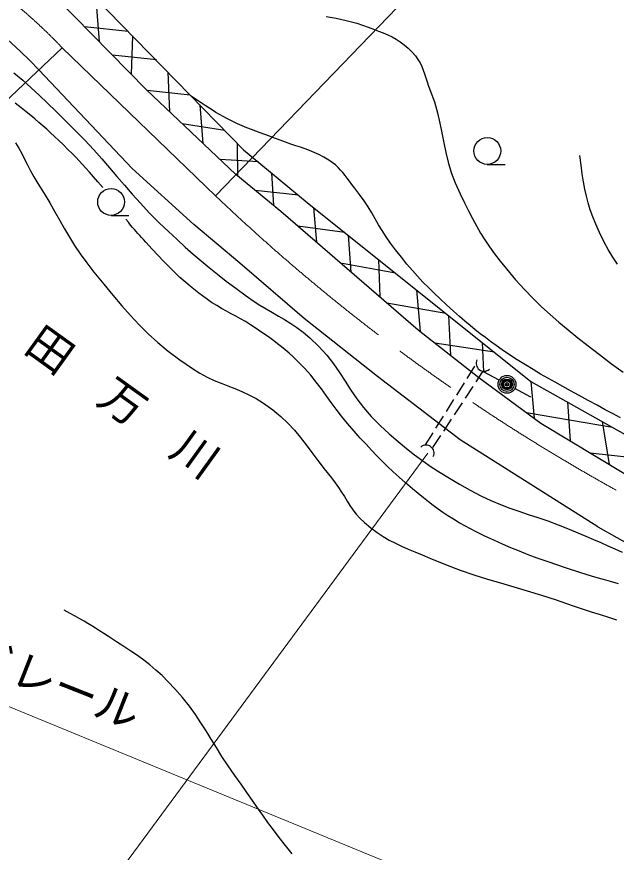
# Model space of a CAD drawing. Units: millimetres, scale not verified. Extents: x 40000 to 680000, y 20000 to 380000.
# Drawn here: x 201046 to 234604, y 248030 to 294833 of the extents above; entities that cross this region are included whole.
import ezdxf
from ezdxf.enums import TextEntityAlignment as Align

# ---------------------------------------------------------------- set-up
doc = ezdxf.new("R2010")
doc.units = ezdxf.units.MM
doc.header["$LTSCALE"] = 1000
doc.header["$PDMODE"] = 32
doc.header["$PDSIZE"] = 500
doc.linetypes.add('CHAIN', pattern=[18.5, 12, -1.5, 3.5, -1.5])
for name, color, linetype, lineweight in [('M-BGD', 7, 'Continuous', 25), ('M-BGD-HTXT', 7, 'Continuous', 13), ('M-BMK', 2, 'CHAIN', 13), ('M-STR-HTXT', 7, 'Continuous', 13)]:
    doc.layers.add(name, color=color, linetype=linetype, lineweight=lineweight)
doc.styles.add('ＭＳ ゴシック', font='')
doc.styles.get('ＭＳ ゴシック').set_extended_font_data('MS Gothic')

msp = doc.modelspace()

# ---------------------------------------------------------------- linework, layer by layer
at = {"layer": 'M-BGD'}
for p, q in [((203965, 297405), (213746, 287379)), ((208302, 290737), (202981, 296182)), ((205475, 295857), (205669, 293432)), ((218364, 294838), (218917, 294749)), ((218917, 294749), (219486, 294630)), ((219486, 294630), (220081, 294468)), ((220081, 294468), (220712, 294252)), ((207289, 293998), (204834, 294265)), ((220712, 294252), (221013, 294138)), ((221013, 294138), (221295, 294032)), ((221295, 294032), (221560, 293927)), ((207520, 293761), (207444, 291615)), ((221560, 293927), (221812, 293819)), ((221812, 293819), (222053, 293704)), ((222053, 293704), (222285, 293576)), ((222285, 293576), (222512, 293431)), ((222512, 293431), (222736, 293264)), ((222736, 293264), (222959, 293070)), ((222959, 293070), (223186, 292845)), ((208872, 292422), (206400, 292683)), ((223186, 292845), (223360, 292644)), ((223360, 292644), (223503, 292445)), ((223503, 292445), (223621, 292247)), ((223621, 292247), (223720, 292046)), ((200892, 291692), (201379, 291275)), ((202276, 291854), (207503, 286340)), ((209504, 291727), (209598, 289509)), ((223720, 292046), (223804, 291842)), ((223804, 291842), (223879, 291633)), ((223879, 291633), (223950, 291415)), ((201379, 291275), (201847, 290858)), ((223950, 291415), (224023, 291188)), ((224023, 291188), (224103, 290950)), ((201847, 290858), (202307, 290431)), ((213314, 285989), (208302, 290737)), ((210757, 290443), (208349, 290692)), ((224103, 290950), (224196, 290698)), ((224196, 290698), (224421, 290060)), ((202307, 290431), (202771, 289988)), ((211107, 290182), (210819, 290379)), ((201295, 289725), (200962, 289983)), ((201573, 289507), (201295, 289725)), ((202771, 289988), (203251, 289520)), ((211361, 290010), (211107, 290182)), ((211297, 289889), (211470, 287735)), ((211589, 289858), (211361, 290010)), ((211798, 289721), (211589, 289858)), ((211998, 289596), (211798, 289721)), ((224421, 290060), (224595, 289456)), ((201828, 289301), (201573, 289507)), ((202067, 289105), (201828, 289301)), ((203251, 289520), (203757, 289020)), ((212194, 289477), (211998, 289596)), ((212396, 289361), (212194, 289477)), ((212610, 289243), (212396, 289361)), ((224595, 289456), (224733, 288879)), ((202292, 288915), (202067, 289105)), ((202510, 288725), (202292, 288915)), ((203757, 289020), (204303, 288481)), ((212687, 288464), (210303, 288841)), ((212845, 289119), (212610, 289243)), ((213109, 288984), (212845, 289119)), ((213399, 288842), (213109, 288984)), ((213672, 288719), (213399, 288842)), ((224733, 288879), (224848, 288321)), ((202726, 288533), (202510, 288725)), ((202944, 288334), (202726, 288533)), ((203169, 288123), (202944, 288334)), ((204303, 288481), (204855, 287919)), ((213932, 288610), (213672, 288719)), ((214183, 288511), (213932, 288610)), ((214431, 288419), (214183, 288511)), ((214680, 288330), (214431, 288419)), ((214935, 288239), (214680, 288330)), ((224848, 288321), (224955, 287773)), ((203406, 287896), (203169, 288123)), ((203660, 287651), (203406, 287896)), ((204855, 287919), (205353, 287385)), ((215201, 288143), (214935, 288239)), ((215482, 288038), (215201, 288143)), ((215783, 287919), (215482, 288038)), ((216093, 287800), (215783, 287919)), ((200970, 287766), (201157, 287468)), ((201157, 287468), (201327, 287164)), ((203916, 287400), (203660, 287651)), ((204143, 287174), (203916, 287400)), ((205353, 287385), (205811, 286873)), ((213386, 287748), (213407, 285912)), ((213746, 287379), (217306, 284431)), ((216384, 287697), (216093, 287800)), ((216660, 287604), (216384, 287697)), ((216925, 287517), (216660, 287604)), ((217184, 287430), (216925, 287517)), ((217439, 287337), (217184, 287430)), ((224955, 287773), (225068, 287227)), ((201327, 287164), (201488, 286854)), ((204349, 286964), (204143, 287174)), ((204542, 286762), (204349, 286964)), ((217696, 287233), (217439, 287337)), ((217958, 287112), (217696, 287233)), ((218228, 286970), (217958, 287112)), ((218512, 286800), (218228, 286970)), ((225068, 287227), (225201, 286677)), ((232639, 286524), (232573, 287066)), ((201488, 286854), (201650, 286535)), ((201650, 286535), (201822, 286203)), ((204729, 286560), (204542, 286762)), ((204919, 286349), (204729, 286560)), ((205811, 286873), (206241, 286374)), ((214557, 286707), (212425, 286831)), ((218709, 286666), (218512, 286800)), ((218882, 286529), (218709, 286666)), ((219035, 286390), (218882, 286529)), ((225201, 286677), (225367, 286112)), ((227386, 286564), (228386, 286563)), ((232704, 286035), (232639, 286524)), ((201822, 286203), (202013, 285857)), ((205120, 286122), (204919, 286349)), ((205340, 285871), (205120, 286122)), ((206241, 286374), (206658, 285883)), ((207503, 286340), (210968, 283201)), ((215833, 283922), (213314, 285989)), ((215302, 286091), (215415, 284264)), ((219175, 286247), (219035, 286390)), ((219304, 286099), (219175, 286247)), ((219428, 285944), (219304, 286099)), ((225367, 286112), (225582, 285527)), ((232771, 285590), (232704, 286035)), ((202013, 285857), (202231, 285495)), ((205586, 285586), (205340, 285871)), ((205867, 285261), (205586, 285586)), ((206658, 285883), (207075, 285392)), ((219550, 285782), (219428, 285944)), ((219677, 285613), (219550, 285782)), ((219811, 285433), (219677, 285613)), ((225582, 285527), (225859, 284912)), ((232845, 285177), (232771, 285590)), ((202231, 285495), (202579, 284933)), ((207075, 285392), (207507, 284895)), ((216817, 284836), (214391, 285105)), ((219958, 285244), (219811, 285433)), ((220241, 284873), (219958, 285244)), ((232930, 284785), (232845, 285177)), ((202579, 284933), (202891, 284405)), ((207507, 284895), (207966, 284384)), ((220488, 284518), (220241, 284873)), ((225859, 284912), (226107, 284414)), ((233030, 284403), (232930, 284785)), ((202891, 284405), (203178, 283904)), ((207966, 284384), (208467, 283853)), ((217306, 284431), (229830, 274399)), ((217652, 284154), (217829, 282203)), ((220710, 284177), (220488, 284518)), ((220914, 283844), (220710, 284177)), ((226107, 284414), (226339, 283953)), ((233149, 284020), (233030, 284403)), ((203178, 283904), (203450, 283422)), ((206329, 283706), (207329, 283706)), ((208467, 283853), (209023, 283295)), ((223509, 277280), (215833, 283922)), ((221109, 283515), (220914, 283844)), ((226339, 283953), (226563, 283522)), ((233292, 283625), (233149, 284020)), ((203450, 283422), (203719, 282953)), ((207296, 283316), (207152, 283490)), ((207422, 283164), (207296, 283316)), ((207535, 283031), (207422, 283164)), ((209023, 283295), (209536, 282799)), ((213540, 281034), (210968, 283201)), ((221303, 283185), (221109, 283515)), ((221506, 282851), (221303, 283185)), ((226563, 283522), (226786, 283112)), ((233462, 283206), (233292, 283625)), ((233664, 282754), (233462, 283206)), ((203719, 282953), (203993, 282488)), ((207638, 282911), (207535, 283031)), ((207736, 282799), (207638, 282911)), ((207832, 282691), (207736, 282799)), ((209536, 282799), (210018, 282345)), ((219417, 282740), (216782, 283100)), ((221726, 282508), (221506, 282851)), ((226786, 283112), (227013, 282718)), ((227013, 282718), (227252, 282331)), ((233909, 282250), (233664, 282754)), ((203993, 282488), (204285, 282020)), ((207930, 282583), (207832, 282691)), ((208034, 282469), (207930, 282583)), ((208147, 282345), (208034, 282469)), ((208274, 282207), (208147, 282345)), ((210018, 282345), (210478, 281924)), ((219600, 282594), (219749, 280533)), ((221971, 282152), (221726, 282508)), ((227252, 282331), (227509, 281943)), ((234155, 281791), (233909, 282250)), ((204285, 282020), (204605, 281542)), ((208626, 281822), (208274, 282207)), ((208954, 281466), (208626, 281822)), ((210478, 281924), (210925, 281529)), ((222250, 281778), (221971, 282152)), ((222579, 281360), (222250, 281778)), ((227509, 281943), (227790, 281549)), ((234408, 281369), (234155, 281791)), ((204605, 281542), (204963, 281047)), ((209266, 281134), (208954, 281466)), ((210925, 281529), (211369, 281150)), ((222890, 280978), (222579, 281360)), ((227790, 281549), (228102, 281140)), ((234671, 280977), (234408, 281369)), ((204963, 281047), (205369, 280528)), ((209570, 280820), (209266, 281134)), ((211369, 281150), (211819, 280779)), ((217141, 277922), (213540, 281034)), ((222249, 280472), (219171, 281034)), ((221304, 281229), (221365, 279135)), ((223191, 280624), (222890, 280978)), ((228102, 281140), (228451, 280709)), ((205369, 280528), (205917, 279853)), ((209873, 280520), (209570, 280820)), ((210184, 280228), (209873, 280520)), ((211819, 280779), (212286, 280407)), ((212286, 280407), (212778, 280026)), ((223485, 280291), (223191, 280624)), ((228451, 280709), (228969, 280103)), ((210510, 279939), (210184, 280228)), ((210859, 279648), (210510, 279939)), ((212778, 280026), (213307, 279626)), ((223781, 279972), (223485, 280291)), ((224085, 279660), (223781, 279972)), ((228969, 280103), (229464, 279555)), ((205917, 279853), (206431, 279227)), ((211239, 279351), (210859, 279648)), ((213307, 279626), (213880, 279200)), ((223413, 279540), (223619, 277193)), ((224402, 279348), (224085, 279660)), ((229464, 279555), (229945, 279053)), ((206431, 279227), (206923, 278644)), ((211657, 279041), (211239, 279351)), ((211957, 278833), (211657, 279041)), ((213880, 279200), (214272, 278923)), ((224738, 279028), (224402, 279348)), ((225101, 278694), (224738, 279028)), ((229945, 279053), (230421, 278587)), ((206923, 278644), (207408, 278096)), ((212241, 278651), (211957, 278833)), ((212514, 278489), (212241, 278651)), ((212780, 278340), (212514, 278489)), ((214272, 278923), (214647, 278681)), ((214647, 278681), (215007, 278464)), ((225073, 278210), (221766, 278788)), ((225497, 278338), (225101, 278694)), ((230421, 278587), (230901, 278145)), ((207408, 278096), (207897, 277575)), ((213042, 278198), (212780, 278340)), ((213305, 278057), (213042, 278198)), ((213573, 277911), (213305, 278057)), ((215007, 278464), (215357, 278262)), ((215357, 278262), (215700, 278067)), ((215700, 278067), (216040, 277869)), ((225212, 278098), (225329, 275852)), ((225825, 278047), (225497, 278338)), ((226133, 277780), (225825, 278047)), ((230901, 278145), (231393, 277716)), ((207897, 277575), (208404, 277074)), ((213848, 277752), (213573, 277911)), ((214136, 277576), (213848, 277752)), ((214441, 277375), (214136, 277576)), ((216040, 277869), (216382, 277658)), ((216382, 277658), (216729, 277424)), ((221234, 274688), (217141, 277922)), ((226425, 277532), (226133, 277780)), ((231393, 277716), (231907, 277288)), ((214714, 277187), (214441, 277375)), ((214968, 277012), (214714, 277187)), ((216729, 277424), (217085, 277159)), ((217085, 277159), (217454, 276852)), ((226912, 274609), (223509, 277280)), ((226709, 277299), (226425, 277532)), ((226990, 277075), (226709, 277299)), ((231907, 277288), (232450, 276851)), ((208404, 277074), (208943, 276586)), ((215205, 276845), (214968, 277012)), ((215430, 276682), (215205, 276845)), ((215647, 276518), (215430, 276682)), ((217454, 276852), (217964, 276366)), ((227275, 276856), (226990, 277075)), ((227570, 276638), (227275, 276856)), ((227882, 276415), (227570, 276638)), ((232450, 276851), (233033, 276394)), ((208943, 276586), (209527, 276103)), ((215861, 276350), (215647, 276518)), ((216075, 276174), (215861, 276350)), ((216293, 275983), (216075, 276174)), ((217964, 276366), (218399, 275879)), ((227785, 276038), (224451, 276541)), ((227092, 276593), (227163, 274943)), ((227522, 276248), (227523, 276237)), ((228216, 276183), (227882, 276415)), ((228580, 275936), (228216, 276183)), ((233033, 276394), (233663, 275905)), ((209527, 276103), (210168, 275618)), ((216520, 275776), (216293, 275983)), ((216760, 275546), (216520, 275776)), ((218399, 275879), (218777, 275392)), ((229063, 275618), (228580, 275936)), ((233663, 275905), (234343, 275387)), ((210168, 275618), (210880, 275123)), ((217155, 275141), (216760, 275546)), ((218777, 275392), (219116, 274904)), ((226266, 274575), (226692, 275253)), ((229515, 275330), (229063, 275618)), ((229945, 275066), (229515, 275330)), ((234343, 275387), (234982, 274920)), ((210880, 275123), (211303, 274861)), ((211303, 274861), (211709, 274644)), ((217503, 274749), (217155, 275141)), ((217814, 274365), (217503, 274749)), ((219116, 274904), (219435, 274414)), ((226761, 274380), (227144, 274962)), ((228046, 274473), (227163, 274943)), ((230360, 274820), (229945, 275066)), ((230770, 274585), (230360, 274820)), ((211709, 274644), (212103, 274461)), ((212103, 274461), (212489, 274301)), ((212489, 274301), (212871, 274152)), ((218100, 273987), (217814, 274365)), ((219435, 274414), (219753, 273923)), ((225859, 271125), (221234, 274688)), ((225680, 273644), (226106, 274321)), ((230382, 272056), (226912, 274609)), ((229830, 274399), (237894, 269854)), ((229830, 274399), (229999, 272338)), ((231183, 274354), (230770, 274585)), ((231607, 274121), (231183, 274354)), ((212871, 274152), (213253, 274003)), ((213253, 274003), (213639, 273843)), ((213639, 273843), (214034, 273661)), ((218373, 273611), (218100, 273987)), ((219753, 273923), (220088, 273430)), ((226157, 273461), (226596, 274129)), ((229816, 273530), (228933, 274000)), ((232050, 273879), (231607, 274121)), ((232521, 273622), (232050, 273879)), ((214034, 273661), (214441, 273445)), ((214441, 273445), (214864, 273185)), ((218643, 273232), (218373, 273611)), ((220088, 273430), (220459, 272936)), ((225095, 272713), (225520, 273390)), ((233028, 273343), (232521, 273622)), ((233526, 273069), (233028, 273343)), ((214864, 273185), (215379, 272818)), ((218922, 272847), (218643, 273232)), ((220459, 272936), (220885, 272439)), ((225552, 272542), (225992, 273211)), ((231866, 273252), (232017, 271068)), ((233990, 272817), (233526, 273069)), ((215379, 272818), (215829, 272446)), ((215829, 272446), (216227, 272066)), ((219221, 272452), (218922, 272847)), ((219551, 272043), (219221, 272452)), ((220885, 272439), (221383, 271939)), ((224509, 271782), (224935, 272459)), ((234400, 271824), (229586, 272642)), ((234427, 272583), (233990, 272817)), ((234847, 272360), (234427, 272583)), ((216227, 272066), (216586, 271676)), ((219925, 271616), (219551, 272043)), ((221383, 271939), (221900, 271469)), ((224947, 271624), (225387, 272292)), ((235111, 269198), (230382, 272056)), ((233813, 272154), (234200, 269749)), ((216586, 271676), (216920, 271275)), ((220273, 271235), (219925, 271616)), ((221900, 271469), (222389, 271042)), ((223923, 270851), (224349, 271528)), ((216920, 271275), (217241, 270859)), ((220597, 270882), (220273, 271235)), ((222389, 271042), (222859, 270652)), ((224342, 270705), (224782, 271373)), ((233571, 266259), (225859, 271125)), ((217241, 270859), (217562, 270427)), ((220904, 270552), (220597, 270882)), ((221201, 270238), (220904, 270552)), ((222859, 270652), (223319, 270290)), ((217562, 270427), (217897, 269976)), ((221496, 269936), (221201, 270238)), ((223319, 270290), (223780, 269949)), ((237894, 269854), (233136, 270391)), ((217897, 269976), (218257, 269504)), ((221796, 269640), (221496, 269936)), ((222110, 269343), (221796, 269640)), ((223780, 269949), (224251, 269623)), ((224251, 269623), (224742, 269303)), ((218257, 269504), (218657, 269009)), ((222443, 269041), (222110, 269343)), ((224742, 269303), (225263, 268983)), ((218657, 269009), (218874, 268732)), ((218874, 268732), (219062, 268465)), ((222803, 268727), (222443, 269041)), ((223199, 268395), (222803, 268727)), ((225263, 268983), (225822, 268654)), ((219062, 268465), (219229, 268205)), ((219229, 268205), (219383, 267952)), ((223515, 268134), (223199, 268395)), ((225822, 268654), (226431, 268309)), ((226431, 268309), (227022, 267996)), ((219383, 267952), (219534, 267704)), ((223809, 267893), (223515, 268134)), ((224088, 267668), (223809, 267893)), ((227022, 267996), (227581, 267733)), ((227581, 267733), (228118, 267508)), ((219534, 267704), (219688, 267459)), ((219688, 267459), (219855, 267218)), ((224358, 267456), (224088, 267668)), ((224626, 267254), (224358, 267456)), ((224899, 267060), (224626, 267254)), ((228118, 267508), (228641, 267310)), ((228641, 267310), (229158, 267130)), ((219855, 267218), (220042, 266978)), ((220042, 266978), (220258, 266738)), ((225184, 266870), (224899, 267060)), ((225486, 266680), (225184, 266870)), ((229158, 267130), (229679, 266957)), ((229679, 266957), (230212, 266780)), ((220258, 266738), (220512, 266497)), ((220512, 266497), (220871, 266198)), ((225814, 266489), (225486, 266680)), ((226173, 266293), (225814, 266489)), ((230212, 266780), (230766, 266589)), ((230766, 266589), (231349, 266374)), ((231349, 266374), (231970, 266124)), ((220871, 266198), (221218, 265939)), ((221218, 265939), (221558, 265715)), ((226732, 266003), (226173, 266293)), ((227253, 265741), (226732, 266003)), ((231970, 266124), (232457, 265920)), ((232457, 265920), (232909, 265730)), ((233571, 266259), (237623, 263966)), ((221558, 265715), (221896, 265517)), ((221896, 265517), (222238, 265339)), ((227749, 265504), (227253, 265741)), ((228228, 265287), (227749, 265504)), ((232909, 265730), (233333, 265550)), ((233333, 265550), (233739, 265376)), ((222238, 265339), (222588, 265174)), ((222588, 265174), (222950, 265015)), ((222950, 265015), (223332, 264855)), ((228701, 265084), (228228, 265287)), ((229178, 264890), (228701, 265084)), ((233739, 265376), (234134, 265202)), ((234134, 265202), (234528, 265025)), ((234528, 265025), (234928, 264840)), ((223332, 264855), (223736, 264687)), ((223736, 264687), (224168, 264505)), ((224168, 264505), (225041, 264146)), ((229669, 264700), (229178, 264890)), ((230185, 264510), (229669, 264700)), ((230735, 264315), (230185, 264510)), ((225041, 264146), (225858, 263839)), ((231330, 264109), (230735, 264315)), ((231701, 263982), (231330, 264109)), ((232033, 263870), (231701, 263982)), ((225858, 263839), (226636, 263573)), ((226636, 263573), (227387, 263335)), ((232338, 263769), (232033, 263870)), ((232629, 263675), (232338, 263769)), ((232916, 263585), (232629, 263675)), ((233213, 263496), (232916, 263585)), ((227387, 263335), (228126, 263114)), ((228126, 263114), (228868, 262898)), ((233531, 263404), (233213, 263496)), ((233883, 263306), (233531, 263404)), ((234279, 263197), (233883, 263306)), ((234733, 263075), (234279, 263197)), ((228868, 262898), (229625, 262677)), ((229625, 262677), (230413, 262437)), ((230413, 262437), (231246, 262167)), ((231246, 262167), (232137, 261856)), ((232137, 261856), (232688, 261664)), ((232688, 261664), (233204, 261496)), ((204034, 261408), (203700, 261589)), ((204325, 261248), (204034, 261408)), ((204583, 261104), (204325, 261248)), ((233204, 261496), (233694, 261344)), ((233694, 261344), (234163, 261197)), ((234163, 261197), (234618, 261046)), ((204817, 260970), (204583, 261104)), ((205034, 260842), (204817, 260970)), ((205244, 260715), (205034, 260842)), ((205455, 260584), (205244, 260715)), ((205677, 260443), (205455, 260584)), ((205916, 260288), (205677, 260443)), ((206183, 260114), (205916, 260288)), ((206629, 259825), (206183, 260114)), ((207043, 259555), (206629, 259825)), ((207431, 259297), (207043, 259555)), ((207799, 259044), (207431, 259297)), ((208153, 258788), (207799, 259044)), ((208497, 258521), (208153, 258788)), ((208837, 258236), (208497, 258521)), ((209180, 257925), (208837, 258236)), ((209530, 257580), (209180, 257925)), ((209894, 257194), (209530, 257580)), ((210329, 256694), (209894, 257194)), ((210710, 256213), (210329, 256694)), ((211050, 255747), (210710, 256213)), ((211360, 255287), (211050, 255747)), ((211651, 254829), (211360, 255287)), ((211937, 254365), (211651, 254829)), ((212227, 253890), (211937, 254365)), ((212535, 253398), (212227, 253890)), ((212872, 252881), (212535, 253398)), ((213250, 252335), (212872, 252881)), ((213604, 251836), (213250, 252335)), ((213930, 251371), (213604, 251836)), ((214236, 250934), (213930, 251371)), ((214529, 250514), (214236, 250934)), ((214817, 250106), (214529, 250514)), ((215109, 249700), (214817, 250106)), ((215413, 249289), (215109, 249700)), ((215735, 248864), (215413, 249289)), ((216085, 248417), (215735, 248864)), ((216469, 247941), (216085, 248417))]:
    msp.add_line(p, q, dxfattribs=at)
for centre, radius in [((227386, 287314), 750), ((206329, 284456), 750), ((228487, 274238), 500), ((228487, 274238), 500), ((228487, 274238), 400), ((228487, 274238), 300), ((228487, 274238), 200), ((228487, 274238), 100), ((228487, 274238), 20)]:
    msp.add_circle(centre, radius, dxfattribs=at)
for centre, radius, start, end in [((181553, 272370), 28444, 43.2348, 89.3315), ((227207, 275425), 448, 154.806, 311.6198), ((223957, 270390), 448, 334.3081, 131.1219)]:
    msp.add_arc(centre, radius, start, end, dxfattribs=at)
msp.add_point((228487, 274238), dxfattribs=at)
at = {"layer": 'M-BGD-HTXT'}
for p, q in [((212175, 284807), (233194, 306627)), ((181631, 272219), (203585, 293099))]:
    msp.add_line(p, q, dxfattribs=at)
at = {"layer": 'M-BMK'}
msp.add_line((203585, 293099), (212175, 284807), dxfattribs=at)
for centre, radius, start, end in [((182519, 273105), 29044, 43.5038, 91.2274), ((287110, 363196), 108445, 226.29056, 241.04149)]:
    msp.add_arc(centre, radius, start, end, dxfattribs=at)
at = {"layer": 'M-STR-HTXT'}
for p, q in [((205056, 244583), (224059, 270392)), ((180128, 264616), (243845, 238407))]:
    msp.add_line(p, q, dxfattribs=at)

# ---------------------------------------------------------------- texts
at = {"layer": 'M-BGD', "style": 'ＭＳ ゴシック'}
msp.add_text('田\u3000万\u3000川', height=1833, rotation=324.26, dxfattribs=at).set_placement((201060, 275730), align=Align.BOTTOM_LEFT)
at = {"layer": 'M-STR-HTXT', "style": 'ＭＳ ゴシック'}
msp.add_text('ガードレール', height=1833, rotation=338.423, dxfattribs=at).set_placement((193375, 259846), align=Align.BOTTOM_LEFT)

doc.saveas('drawing.dxf')
